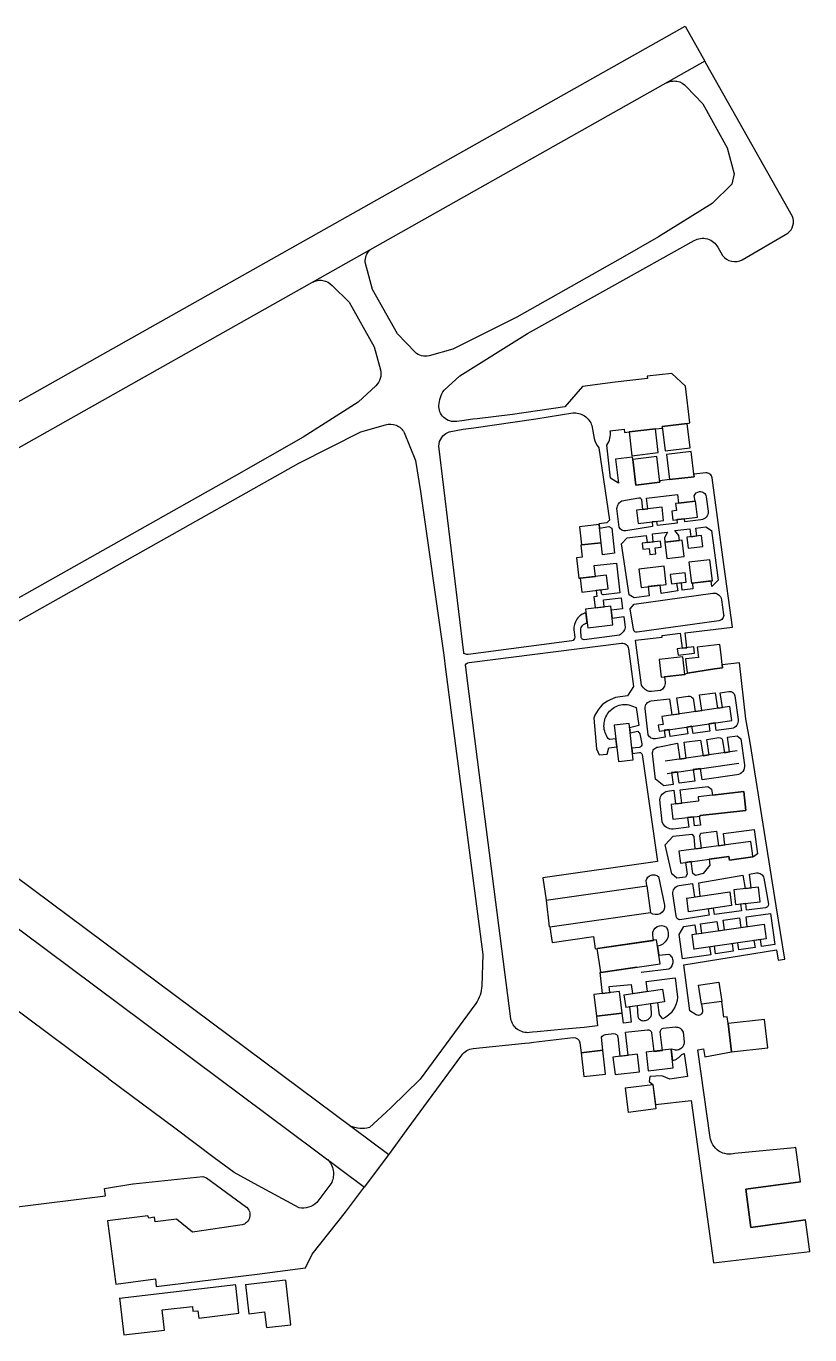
# Model space of a CAD drawing. Extents: x -84.4746 to -84.4499, y 46.7023 to 46.72.
# Drawn here: x -84.45957 to -84.44989, y 46.7038 to 46.71996 of the extents above; entities that cross this region are included whole.
import ezdxf

# ---------------------------------------------------------------- set-up
doc = ezdxf.new("R2010")
doc.units = 0
doc.header["$MEASUREMENT"] = 0
for name, color, linetype in [('runway', 90, 'Continuous'), ('taxiway', 130, 'Continuous'), ('term', 7, 'Continuous')]:
    doc.layers.add(name, color=color, linetype=linetype)

msp = doc.modelspace()

# ---------------------------------------------------------------- linework, layer by layer
at = {"layer": 'runway'}
for p, q in [((-84.474642, 46.706886), (-84.451435, 46.719956)), ((-84.451435, 46.719956), (-84.45119, 46.719522)), ((-84.45119, 46.719522), (-84.474398, 46.706452)), ((-84.455095, 46.706023), (-84.471061, 46.717917)), ((-84.471359, 46.717518), (-84.455392, 46.705624)), ((-84.455392, 46.705624), (-84.455095, 46.706023))]:
    msp.add_line(p, q, dxfattribs=at)
at = {"layer": 'taxiway'}
for p, q in [((-84.451166, 46.71948), (-84.45119, 46.719522)), ((-84.450109, 46.717607), (-84.451166, 46.71948)), ((-84.451421, 46.719209), (-84.451216, 46.718996)), ((-84.451216, 46.718996), (-84.450915, 46.718452)), ((-84.450915, 46.718452), (-84.45083, 46.718134)), ((-84.45083, 46.718134), (-84.450858, 46.718007)), ((-84.450858, 46.718007), (-84.4511, 46.717765)), ((-84.4511, 46.717765), (-84.451763, 46.717355)), ((-84.451763, 46.717355), (-84.452237, 46.717085)), ((-84.450728, 46.717072), (-84.450166, 46.7174)), ((-84.452341, 46.71674), (-84.451321, 46.71731)), ((-84.451031, 46.717229), (-84.450972, 46.717123)), ((-84.455296, 46.716703), (-84.455385, 46.717043)), ((-84.452237, 46.717085), (-84.453512, 46.716362)), ((-84.455795, 46.716755), (-84.455585, 46.716547)), ((-84.454986, 46.716159), (-84.455296, 46.716703)), ((-84.45338, 46.71616), (-84.452341, 46.71674)), ((-84.455585, 46.716547), (-84.455275, 46.715997)), ((-84.453512, 46.716362), (-84.454302, 46.715967)), ((-84.454767, 46.715932), (-84.454986, 46.716159)), ((-84.454216, 46.715637), (-84.45338, 46.71616)), ((-84.455275, 46.715997), (-84.455198, 46.715713)), ((-84.454302, 46.715967), (-84.454597, 46.715886)), ((-84.454411, 46.715461), (-84.454216, 46.715637)), ((-84.452297, 46.715559), (-84.452701, 46.715506)), ((-84.4519, 46.715605), (-84.452297, 46.715559)), ((-84.451597, 46.715669), (-84.451904, 46.715634)), ((-84.451904, 46.715634), (-84.4519, 46.715605)), ((-84.451429, 46.715513), (-84.451597, 46.715669)), ((-84.455255, 46.715515), (-84.45547, 46.715315)), ((-84.452701, 46.715506), (-84.452919, 46.715254)), ((-84.451378, 46.715059), (-84.451429, 46.715513)), ((-84.45547, 46.715315), (-84.45615, 46.714881)), ((-84.452919, 46.715254), (-84.453564, 46.71516)), ((-84.454254, 46.715077), (-84.454263, 46.715075)), ((-84.454192, 46.715085), (-84.454254, 46.715077)), ((-84.454055, 46.715103), (-84.454192, 46.715085)), ((-84.454002, 46.715109), (-84.454055, 46.715103)), ((-84.454044, 46.714998), (-84.453279, 46.715107)), ((-84.453564, 46.71516), (-84.454002, 46.715109)), ((-84.453279, 46.715107), (-84.45282, 46.71518)), ((-84.456206, 46.714561), (-84.455441, 46.714949)), ((-84.455441, 46.714949), (-84.455135, 46.715034)), ((-84.454905, 46.71494), (-84.454763, 46.714595)), ((-84.454428, 46.714896), (-84.454391, 46.714928)), ((-84.454391, 46.714928), (-84.454349, 46.714949)), ((-84.454349, 46.714949), (-84.454242, 46.71497)), ((-84.454242, 46.71497), (-84.454176, 46.71498)), ((-84.454176, 46.71498), (-84.454044, 46.714998)), ((-84.452587, 46.715024), (-84.452558, 46.714866)), ((-84.452358, 46.714961), (-84.452187, 46.714981)), ((-84.452187, 46.714981), (-84.452182, 46.71494)), ((-84.452182, 46.71494), (-84.452127, 46.714946)), ((-84.4518, 46.714984), (-84.451715, 46.714994)), ((-84.451407, 46.71505), (-84.451378, 46.715059)), ((-84.45615, 46.714881), (-84.457003, 46.714397)), ((-84.454476, 46.714772), (-84.454468, 46.714829)), ((-84.454167, 46.712217), (-84.454476, 46.714772)), ((-84.454468, 46.714829), (-84.454428, 46.714896)), ((-84.452499, 46.714751), (-84.452368, 46.713855)), ((-84.452356, 46.714374), (-84.452401, 46.714783)), ((-84.454763, 46.714595), (-84.454704, 46.714212)), ((-84.452083, 46.714635), (-84.452294, 46.71461)), ((-84.452294, 46.71461), (-84.452258, 46.714314)), ((-84.45208, 46.714607), (-84.452083, 46.714635)), ((-84.458193, 46.713443), (-84.456206, 46.714561)), ((-84.451178, 46.71444), (-84.451325, 46.714423)), ((-84.457003, 46.714397), (-84.458853, 46.713356)), ((-84.452258, 46.714314), (-84.452356, 46.714374)), ((-84.451628, 46.714358), (-84.451748, 46.714344)), ((-84.450968, 46.713401), (-84.451102, 46.71438)), ((-84.454704, 46.714212), (-84.454414, 46.712189)), ((-84.452214, 46.714097), (-84.452007, 46.714134)), ((-84.451974, 46.714108), (-84.45196, 46.713988)), ((-84.451911, 46.714128), (-84.451527, 46.714172)), ((-84.451894, 46.713996), (-84.451911, 46.714128)), ((-84.451527, 46.714172), (-84.451515, 46.714068)), ((-84.451312, 46.714092), (-84.451322, 46.714159)), ((-84.451174, 46.714146), (-84.451149, 46.713966)), ((-84.45225, 46.713769), (-84.452278, 46.714001)), ((-84.4524, 46.713823), (-84.452498, 46.713811)), ((-84.452492, 46.713759), (-84.452378, 46.713777)), ((-84.452368, 46.713855), (-84.4524, 46.713823)), ((-84.452378, 46.713777), (-84.452341, 46.713759)), ((-84.451838, 46.71378), (-84.452165, 46.713726)), ((-84.451841, 46.713835), (-84.451838, 46.71378)), ((-84.451776, 46.71379), (-84.451782, 46.713842)), ((-84.451534, 46.713818), (-84.451776, 46.71379)), ((-84.451537, 46.713863), (-84.451534, 46.713818)), ((-84.451439, 46.713837), (-84.451443, 46.713874)), ((-84.45124, 46.71386), (-84.451439, 46.713837)), ((-84.4513, 46.713759), (-84.451178, 46.713773)), ((-84.451178, 46.713773), (-84.45111, 46.713729)), ((-84.452341, 46.713759), (-84.452305, 46.713448)), ((-84.452221, 46.713564), (-84.452149, 46.713639)), ((-84.452149, 46.713639), (-84.451915, 46.713666)), ((-84.451915, 46.713666), (-84.451905, 46.71358)), ((-84.451839, 46.71369), (-84.45165, 46.71371)), ((-84.451829, 46.713589), (-84.451839, 46.71369)), ((-84.45165, 46.71371), (-84.451689, 46.713638)), ((-84.451689, 46.713638), (-84.451683, 46.713585)), ((-84.45156, 46.713729), (-84.451374, 46.71375)), ((-84.451513, 46.713669), (-84.45156, 46.713729)), ((-84.451505, 46.713606), (-84.451513, 46.713669)), ((-84.451374, 46.71375), (-84.451363, 46.713653)), ((-84.451288, 46.713662), (-84.4513, 46.713759)), ((-84.45111, 46.713729), (-84.451027, 46.713115)), ((-84.452722, 46.71355), (-84.452705, 46.7134)), ((-84.452454, 46.71343), (-84.452471, 46.713579)), ((-84.452305, 46.713448), (-84.452454, 46.71343)), ((-84.452125, 46.712933), (-84.452221, 46.713564)), ((-84.460828, 46.71196), (-84.458193, 46.713443)), ((-84.458853, 46.713356), (-84.460398, 46.712487)), ((-84.452705, 46.7134), (-84.452777, 46.713392)), ((-84.452777, 46.713392), (-84.452747, 46.713139)), ((-84.452558, 46.713296), (-84.452281, 46.713328)), ((-84.452542, 46.713163), (-84.452558, 46.713296)), ((-84.452281, 46.713328), (-84.452239, 46.71296)), ((-84.45085, 46.712536), (-84.450968, 46.713401)), ((-84.452747, 46.713139), (-84.45273, 46.713141)), ((-84.452534, 46.71299), (-84.452525, 46.712916)), ((-84.452466, 46.712953), (-84.452471, 46.712998)), ((-84.452239, 46.71296), (-84.452444, 46.712936)), ((-84.45189, 46.713037), (-84.451877, 46.712924)), ((-84.451731, 46.71295), (-84.451743, 46.713054)), ((-84.451526, 46.712983), (-84.451731, 46.71295)), ((-84.45154, 46.713076), (-84.451526, 46.712983)), ((-84.451471, 46.712993), (-84.451481, 46.713083)), ((-84.451337, 46.713009), (-84.451471, 46.712993)), ((-84.451345, 46.71308), (-84.451337, 46.713009)), ((-84.451106, 46.713039), (-84.451113, 46.713106)), ((-84.451027, 46.713115), (-84.451106, 46.713039)), ((-84.452525, 46.712916), (-84.452562, 46.712912)), ((-84.452562, 46.712912), (-84.452546, 46.712773)), ((-84.452444, 46.712875), (-84.452225, 46.7129)), ((-84.452433, 46.712786), (-84.452444, 46.712875)), ((-84.452225, 46.7129), (-84.452209, 46.712762)), ((-84.452063, 46.7129), (-84.452125, 46.712933)), ((-84.452111, 46.712761), (-84.452064, 46.712821)), ((-84.452064, 46.712821), (-84.451091, 46.712956)), ((-84.451877, 46.712924), (-84.452063, 46.7129)), ((-84.450984, 46.712874), (-84.450959, 46.712693)), ((-84.452209, 46.712762), (-84.452347, 46.712746)), ((-84.452335, 46.712647), (-84.452193, 46.712667)), ((-84.452193, 46.712667), (-84.452174, 46.71253)), ((-84.452072, 46.71251), (-84.452111, 46.712761)), ((-84.45281, 46.712503), (-84.452798, 46.712414)), ((-84.452717, 46.712412), (-84.452723, 46.7125)), ((-84.452025, 46.712475), (-84.452042, 46.712475)), ((-84.451018, 46.712614), (-84.452025, 46.712475)), ((-84.451433, 46.712466), (-84.45085, 46.712536)), ((-84.452834, 46.712366), (-84.454115, 46.712198)), ((-84.454103, 46.712098), (-84.452219, 46.712337)), ((-84.452245, 46.712439), (-84.452682, 46.712381)), ((-84.452048, 46.712376), (-84.451717, 46.712414)), ((-84.451971, 46.711818), (-84.452048, 46.712376)), ((-84.451719, 46.712435), (-84.451494, 46.712461)), ((-84.451717, 46.712414), (-84.451719, 46.712435)), ((-84.451494, 46.712461), (-84.451472, 46.712276)), ((-84.451414, 46.712282), (-84.451433, 46.712466)), ((-84.454414, 46.712189), (-84.454392, 46.712018)), ((-84.454166, 46.712211), (-84.454167, 46.712217)), ((-84.454115, 46.712198), (-84.454115, 46.712198)), ((-84.452133, 46.71227), (-84.452071, 46.711805)), ((-84.454392, 46.712018), (-84.454314, 46.711418)), ((-84.454143, 46.712047), (-84.454146, 46.712057)), ((-84.454134, 46.711972), (-84.454143, 46.712047)), ((-84.454116, 46.712096), (-84.454103, 46.712098)), ((-84.450763, 46.712096), (-84.450977, 46.712071)), ((-84.450683, 46.711406), (-84.450763, 46.712096)), ((-84.453998, 46.710903), (-84.454134, 46.711972)), ((-84.451689, 46.711922), (-84.451681, 46.711853)), ((-84.451404, 46.711969), (-84.451439, 46.711951)), ((-84.452292, 46.711669), (-84.452359, 46.71164)), ((-84.452145, 46.71169), (-84.452292, 46.711669)), ((-84.452071, 46.711805), (-84.452145, 46.71169)), ((-84.45195, 46.711788), (-84.451971, 46.711818)), ((-84.451738, 46.711752), (-84.451848, 46.711741)), ((-84.451538, 46.711662), (-84.451398, 46.711683)), ((-84.451255, 46.711699), (-84.451063, 46.711727)), ((-84.451227, 46.711507), (-84.451255, 46.711699)), ((-84.451063, 46.711727), (-84.451035, 46.711535)), ((-84.451003, 46.711726), (-84.450893, 46.711742)), ((-84.450973, 46.711544), (-84.451003, 46.711726)), ((-84.450822, 46.71169), (-84.450779, 46.711396)), ((-84.452129, 46.711579), (-84.45204, 46.711543)), ((-84.45204, 46.711543), (-84.452005, 46.711321)), ((-84.451889, 46.711205), (-84.451927, 46.711532)), ((-84.451852, 46.711626), (-84.451626, 46.711652)), ((-84.451626, 46.711652), (-84.451597, 46.711453)), ((-84.451509, 46.711466), (-84.451538, 46.711662)), ((-84.451329, 46.711632), (-84.451309, 46.711495)), ((-84.454314, 46.711418), (-84.453931, 46.708496)), ((-84.452562, 46.711411), (-84.45253, 46.711032)), ((-84.451049, 46.711259), (-84.451063, 46.711355)), ((-84.450632, 46.71111), (-84.450683, 46.711406)), ((-84.452005, 46.711321), (-84.452121, 46.711293)), ((-84.452114, 46.711231), (-84.45202, 46.711252)), ((-84.45202, 46.711252), (-84.451994, 46.711221)), ((-84.451994, 46.711221), (-84.451967, 46.711095)), ((-84.451693, 46.711263), (-84.451679, 46.711179)), ((-84.451617, 46.711186), (-84.45163, 46.711272)), ((-84.451401, 46.711217), (-84.451617, 46.711186)), ((-84.451414, 46.711303), (-84.451401, 46.711217)), ((-84.451336, 46.711222), (-84.45135, 46.711313)), ((-84.451127, 46.711252), (-84.451336, 46.711222)), ((-84.451143, 46.711343), (-84.451127, 46.711252)), ((-84.45086, 46.711286), (-84.451049, 46.711259)), ((-84.450909, 46.711179), (-84.45079, 46.711193)), ((-84.45079, 46.711193), (-84.450747, 46.711159)), ((-84.45253, 46.711032), (-84.452496, 46.710959)), ((-84.452396, 46.710969), (-84.452377, 46.711047)), ((-84.452377, 46.711047), (-84.452279, 46.711058)), ((-84.45229, 46.711157), (-84.45237, 46.711147)), ((-84.452002, 46.711051), (-84.452092, 46.71104)), ((-84.451679, 46.711179), (-84.4518, 46.711159)), ((-84.451771, 46.711056), (-84.451527, 46.711102)), ((-84.451527, 46.711102), (-84.4515, 46.710908)), ((-84.451446, 46.711117), (-84.451246, 46.71114)), ((-84.451423, 46.710919), (-84.451446, 46.711117)), ((-84.451246, 46.71114), (-84.451213, 46.710948)), ((-84.451165, 46.71115), (-84.451019, 46.711172)), ((-84.451136, 46.71096), (-84.451165, 46.71115)), ((-84.450971, 46.711137), (-84.450948, 46.710986)), ((-84.450888, 46.710995), (-84.450909, 46.711179)), ((-84.450747, 46.711159), (-84.450701, 46.710838)), ((-84.450308, 46.709097), (-84.450632, 46.71111)), ((-84.453588, 46.7077), (-84.453998, 46.710903)), ((-84.452496, 46.710959), (-84.452396, 46.710969)), ((-84.452085, 46.710975), (-84.451998, 46.710987)), ((-84.451965, 46.710962), (-84.451776, 46.709641)), ((-84.451799, 46.710659), (-84.451836, 46.710975)), ((-84.451601, 46.71074), (-84.451581, 46.710592)), ((-84.451509, 46.710609), (-84.45153, 46.71075)), ((-84.451333, 46.710778), (-84.451313, 46.710636)), ((-84.451225, 46.710651), (-84.451245, 46.71079)), ((-84.450796, 46.710712), (-84.451225, 46.710651)), ((-84.451699, 46.710576), (-84.451799, 46.710659)), ((-84.451581, 46.710592), (-84.451699, 46.710576)), ((-84.451313, 46.710636), (-84.451509, 46.710609)), ((-84.451495, 46.710528), (-84.451153, 46.710567)), ((-84.451153, 46.710567), (-84.45111, 46.710537)), ((-84.45111, 46.710537), (-84.451098, 46.710461)), ((-84.451716, 46.710132), (-84.451748, 46.710405)), ((-84.451651, 46.710513), (-84.451572, 46.710523)), ((-84.451572, 46.710523), (-84.451551, 46.710354)), ((-84.451476, 46.710363), (-84.451495, 46.710528)), ((-84.451389, 46.710067), (-84.451582, 46.710044)), ((-84.451403, 46.710186), (-84.451389, 46.710067)), ((-84.451319, 46.710083), (-84.451331, 46.710194)), ((-84.451246, 46.710092), (-84.451319, 46.710083)), ((-84.451259, 46.710203), (-84.451246, 46.710092)), ((-84.45168, 46.709848), (-84.451582, 46.709954)), ((-84.451582, 46.709954), (-84.451352, 46.70998)), ((-84.451352, 46.70998), (-84.451326, 46.709951)), ((-84.451326, 46.709951), (-84.451314, 46.709798)), ((-84.451254, 46.709959), (-84.45124, 46.709992)), ((-84.451234, 46.709809), (-84.451254, 46.709959)), ((-84.45124, 46.709992), (-84.451048, 46.710017)), ((-84.451048, 46.710017), (-84.451023, 46.709837)), ((-84.450961, 46.709987), (-84.450581, 46.710038)), ((-84.450943, 46.709849), (-84.450961, 46.709987)), ((-84.450581, 46.710038), (-84.450541, 46.709739)), ((-84.451599, 46.709491), (-84.45168, 46.709848)), ((-84.450541, 46.709739), (-84.450591, 46.709699)), ((-84.451776, 46.709641), (-84.453191, 46.70944)), ((-84.451428, 46.709631), (-84.451408, 46.709486)), ((-84.451341, 46.709496), (-84.451358, 46.709641)), ((-84.451127, 46.709598), (-84.451211, 46.709495)), ((-84.451137, 46.709671), (-84.451127, 46.709598)), ((-84.453191, 46.70944), (-84.453152, 46.709165)), ((-84.451908, 46.709343), (-84.451915, 46.709408)), ((-84.451765, 46.709456), (-84.451687, 46.709104)), ((-84.451538, 46.709439), (-84.451599, 46.709491)), ((-84.45143, 46.709448), (-84.451538, 46.709439)), ((-84.451408, 46.709486), (-84.45143, 46.709448)), ((-84.451306, 46.70947), (-84.451341, 46.709496)), ((-84.451211, 46.709495), (-84.451306, 46.70947)), ((-84.451264, 46.70938), (-84.450723, 46.709473)), ((-84.450723, 46.709473), (-84.450694, 46.709309)), ((-84.450638, 46.709486), (-84.450552, 46.709501)), ((-84.450619, 46.709318), (-84.450638, 46.709486)), ((-84.450463, 46.709439), (-84.450406, 46.709115)), ((-84.451546, 46.708971), (-84.451584, 46.709243)), ((-84.451507, 46.709347), (-84.451342, 46.709371)), ((-84.451342, 46.709371), (-84.451319, 46.709206)), ((-84.451248, 46.709216), (-84.451264, 46.70938)), ((-84.450752, 46.709118), (-84.45074, 46.709034)), ((-84.450675, 46.709043), (-84.450685, 46.709126)), ((-84.450203, 46.708439), (-84.450308, 46.709097)), ((-84.451137, 46.70898), (-84.451501, 46.708922)), ((-84.451148, 46.709056), (-84.451137, 46.70898)), ((-84.451072, 46.708987), (-84.451085, 46.709065)), ((-84.45074, 46.709034), (-84.451072, 46.708987)), ((-84.450966, 46.708917), (-84.450763, 46.708947)), ((-84.450763, 46.708947), (-84.450745, 46.708829)), ((-84.450679, 46.708959), (-84.450381, 46.709002)), ((-84.450666, 46.70884), (-84.450679, 46.708959)), ((-84.450443, 46.70907), (-84.450675, 46.709043)), ((-84.450381, 46.709002), (-84.450325, 46.708618)), ((-84.453105, 46.708833), (-84.453077, 46.708642)), ((-84.451509, 46.708743), (-84.451451, 46.708842)), ((-84.451451, 46.708842), (-84.451313, 46.708862)), ((-84.451313, 46.708862), (-84.451296, 46.708749)), ((-84.451244, 46.708875), (-84.451041, 46.708904)), ((-84.451226, 46.708759), (-84.451244, 46.708875)), ((-84.451041, 46.708904), (-84.451023, 46.708788)), ((-84.450948, 46.7088), (-84.450966, 46.708917)), ((-84.453077, 46.708642), (-84.452567, 46.708715)), ((-84.452567, 46.708715), (-84.452546, 46.708565)), ((-84.451823, 46.708669), (-84.451835, 46.708739)), ((-84.451465, 46.70844), (-84.451509, 46.708743)), ((-84.450854, 46.708628), (-84.45084, 46.708535)), ((-84.450772, 46.708551), (-84.450784, 46.708639)), ((-84.450586, 46.708666), (-84.450568, 46.708581)), ((-84.450489, 46.708594), (-84.450502, 46.708679)), ((-84.450325, 46.708618), (-84.450489, 46.708594)), ((-84.453931, 46.708496), (-84.453945, 46.708109)), ((-84.452546, 46.708565), (-84.452517, 46.708569)), ((-84.451758, 46.708485), (-84.451637, 46.7085)), ((-84.451118, 46.708491), (-84.451465, 46.70844)), ((-84.451449, 46.708367), (-84.450305, 46.708551)), ((-84.451133, 46.708587), (-84.451118, 46.708491)), ((-84.451058, 46.708504), (-84.451072, 46.708596)), ((-84.45084, 46.708535), (-84.451058, 46.708504)), ((-84.450568, 46.708581), (-84.450772, 46.708551)), ((-84.450305, 46.708551), (-84.450285, 46.708426)), ((-84.450285, 46.708426), (-84.450203, 46.708439)), ((-84.459557, 46.707709), (-84.460448, 46.708374)), ((-84.451634, 46.708315), (-84.451977, 46.708272)), ((-84.451377, 46.707801), (-84.451449, 46.708367)), ((-84.452475, 46.708274), (-84.452488, 46.708272)), ((-84.452488, 46.708272), (-84.452458, 46.708014)), ((-84.452371, 46.708098), (-84.452099, 46.708123)), ((-84.452099, 46.708123), (-84.452083, 46.708014)), ((-84.451914, 46.708162), (-84.451556, 46.708206)), ((-84.4519, 46.708041), (-84.451914, 46.708162)), ((-84.451556, 46.708206), (-84.451527, 46.707967)), ((-84.452364, 46.708025), (-84.452371, 46.708098)), ((-84.45402, 46.707891), (-84.454706, 46.706955)), ((-84.452121, 46.707847), (-84.452099, 46.707658)), ((-84.452014, 46.707733), (-84.452021, 46.707862)), ((-84.451861, 46.707885), (-84.451852, 46.707773)), ((-84.45175, 46.707748), (-84.451773, 46.707898)), ((-84.451299, 46.70775), (-84.451377, 46.707801)), ((-84.451233, 46.70788), (-84.451221, 46.707802)), ((-84.450955, 46.707721), (-84.450982, 46.707916)), ((-84.458551, 46.706958), (-84.459557, 46.707709)), ((-84.45253, 46.707734), (-84.452516, 46.707613)), ((-84.452197, 46.707647), (-84.452212, 46.707771)), ((-84.452099, 46.707658), (-84.452197, 46.707647)), ((-84.451708, 46.707699), (-84.45175, 46.707748)), ((-84.450914, 46.707726), (-84.450955, 46.707721)), ((-84.450901, 46.707642), (-84.450914, 46.707726)), ((-84.45332, 46.707534), (-84.453355, 46.70753)), ((-84.453261, 46.707541), (-84.45332, 46.707534)), ((-84.453305, 46.707411), (-84.452815, 46.707469)), ((-84.452925, 46.707572), (-84.453261, 46.707541)), ((-84.452681, 46.707593), (-84.452925, 46.707572)), ((-84.452516, 46.707613), (-84.452681, 46.707593)), ((-84.452451, 46.707313), (-84.452465, 46.707475)), ((-84.452419, 46.707506), (-84.452316, 46.707518)), ((-84.452266, 46.707478), (-84.452239, 46.707238)), ((-84.45217, 46.707535), (-84.451897, 46.707566)), ((-84.452137, 46.70725), (-84.45217, 46.707535)), ((-84.451848, 46.707527), (-84.451821, 46.707299)), ((-84.451714, 46.707311), (-84.451741, 46.707539)), ((-84.451704, 46.707584), (-84.451555, 46.7076)), ((-84.451459, 46.707535), (-84.451444, 46.707418)), ((-84.454051, 46.707333), (-84.453413, 46.707399)), ((-84.453413, 46.707399), (-84.453358, 46.707405)), ((-84.453413, 46.707399), (-84.453413, 46.707399)), ((-84.453358, 46.707405), (-84.453305, 46.707411)), ((-84.452735, 46.707406), (-84.45272, 46.707282)), ((-84.451564, 46.707316), (-84.451607, 46.707324)), ((-84.451277, 46.707318), (-84.451207, 46.70733)), ((-84.451125, 46.706236), (-84.451277, 46.707318)), ((-84.451207, 46.70733), (-84.451189, 46.707232)), ((-84.454865, 46.706336), (-84.454193, 46.707252)), ((-84.451476, 46.707261), (-84.451448, 46.707271)), ((-84.451448, 46.707271), (-84.451406, 46.706987)), ((-84.451189, 46.707232), (-84.450861, 46.707292)), ((-84.451868, 46.706988), (-84.45188, 46.706927)), ((-84.45172, 46.706998), (-84.451868, 46.706988)), ((-84.451624, 46.706955), (-84.45172, 46.706998)), ((-84.451406, 46.706987), (-84.451624, 46.706955)), ((-84.457738, 46.70635), (-84.45855, 46.706956)), ((-84.454706, 46.706955), (-84.455063, 46.706605)), ((-84.45188, 46.706927), (-84.451831, 46.70689)), ((-84.451801, 46.706641), (-84.451361, 46.706693)), ((-84.451361, 46.706693), (-84.451084, 46.704688)), ((-84.455126, 46.706547), (-84.455334, 46.706359)), ((-84.455063, 46.706605), (-84.455126, 46.706547)), ((-84.457249, 46.705986), (-84.457738, 46.70635)), ((-84.455095, 46.706023), (-84.454865, 46.706336)), ((-84.450088, 46.706108), (-84.45082, 46.706038)), ((-84.450068, 46.70611), (-84.450088, 46.706108)), ((-84.45001, 46.70569), (-84.450068, 46.70611)), ((-84.457005, 46.705803), (-84.457249, 46.705986)), ((-84.458252, 46.705664), (-84.457391, 46.705752)), ((-84.457391, 46.705752), (-84.457343, 46.705738)), ((-84.457343, 46.705738), (-84.456852, 46.705377)), ((-84.456711, 46.705643), (-84.457005, 46.705803)), ((-84.458604, 46.705606), (-84.458254, 46.705664)), ((-84.458593, 46.705515), (-84.458604, 46.705606)), ((-84.458254, 46.705664), (-84.458252, 46.705664)), ((-84.456202, 46.705366), (-84.456711, 46.705643)), ((-84.455908, 46.705533), (-84.455984, 46.705432)), ((-84.455799, 46.705681), (-84.455908, 46.705533)), ((-84.455628, 46.705314), (-84.455395, 46.705626)), ((-84.459716, 46.705376), (-84.458593, 46.705515)), ((-84.456852, 46.705377), (-84.456847, 46.705374)), ((-84.458068, 46.705268), (-84.458566, 46.705208)), ((-84.458566, 46.705208), (-84.458465, 46.704425)), ((-84.458059, 46.705241), (-84.458068, 46.705268)), ((-84.457987, 46.705251), (-84.458059, 46.705241)), ((-84.457979, 46.705194), (-84.457987, 46.705251)), ((-84.457716, 46.705228), (-84.457979, 46.705194)), ((-84.457518, 46.705066), (-84.457716, 46.705228)), ((-84.45604, 46.704794), (-84.455628, 46.705314)), ((-84.449894, 46.704829), (-84.449948, 46.705219)), ((-84.456904, 46.705156), (-84.457518, 46.705066)), ((-84.456122, 46.704628), (-84.45604, 46.704794)), ((-84.451084, 46.704688), (-84.449894, 46.704829)), ((-84.456718, 46.704548), (-84.456122, 46.704628)), ((-84.458465, 46.704425), (-84.457975, 46.704489)), ((-84.457975, 46.704489), (-84.457966, 46.704396)), ((-84.457966, 46.704396), (-84.456718, 46.704548))]:
    msp.add_line(p, q, dxfattribs=at)
for points in [[(-84.451666, 46.719254), (-84.451648, 46.719264), (-84.451627, 46.719272), (-84.451605, 46.719276)], [(-84.451605, 46.719276), (-84.451582, 46.71928), (-84.451558, 46.71928), (-84.451535, 46.719276)], [(-84.451535, 46.719276), (-84.451488, 46.719267), (-84.451448, 46.719242), (-84.451421, 46.719209)], [(-84.450166, 46.7174), (-84.450134, 46.717423), (-84.450111, 46.717456), (-84.450102, 46.717494)], [(-84.450102, 46.717494), (-84.450091, 46.717532), (-84.450094, 46.717571), (-84.450109, 46.717607)], [(-84.451321, 46.71731), (-84.451299, 46.717323), (-84.451273, 46.717332), (-84.451245, 46.717336)], [(-84.451245, 46.717336), (-84.451217, 46.717339), (-84.451188, 46.717338), (-84.451159, 46.71733)], [(-84.451159, 46.71733), (-84.45113, 46.717321), (-84.451104, 46.717307), (-84.451082, 46.71729)], [(-84.455372, 46.717123), (-84.455362, 46.71715), (-84.455347, 46.717173), (-84.455328, 46.717192)], [(-84.451082, 46.71729), (-84.451061, 46.717272), (-84.451044, 46.717251), (-84.451031, 46.717229)], [(-84.455385, 46.717043), (-84.455386, 46.717069), (-84.455382, 46.717097), (-84.455372, 46.717123)], [(-84.450972, 46.717123), (-84.450946, 46.71709), (-84.450906, 46.717063), (-84.450859, 46.717054)], [(-84.450859, 46.717054), (-84.450812, 46.717044), (-84.450766, 46.717052), (-84.450728, 46.717072)], [(-84.456033, 46.716795), (-84.456015, 46.716805), (-84.455995, 46.716813), (-84.455974, 46.716816)], [(-84.455974, 46.716816), (-84.455952, 46.71682), (-84.45593, 46.71682), (-84.455907, 46.716817)], [(-84.455907, 46.716817), (-84.455861, 46.716809), (-84.455823, 46.716785), (-84.455795, 46.716755)], [(-84.454597, 46.715886), (-84.454658, 46.715869), (-84.454723, 46.715886), (-84.454767, 46.715932)], [(-84.455198, 46.715713), (-84.45518, 46.715641), (-84.455201, 46.715566), (-84.455255, 46.715515)], [(-84.454474, 46.715274), (-84.454472, 46.715341), (-84.45445, 46.715406), (-84.454411, 46.715461)], [(-84.454463, 46.715196), (-84.454472, 46.715223), (-84.454476, 46.715249), (-84.454474, 46.715274)], [(-84.454416, 46.715124), (-84.454437, 46.715145), (-84.454453, 46.71517), (-84.454463, 46.715196)], [(-84.454341, 46.715082), (-84.454368, 46.71509), (-84.454393, 46.715104), (-84.454416, 46.715124)], [(-84.454263, 46.715075), (-84.454287, 46.715072), (-84.454314, 46.715073), (-84.454341, 46.715082)], [(-84.45282, 46.71518), (-84.452797, 46.715182), (-84.452772, 46.715181), (-84.452748, 46.715175)], [(-84.452748, 46.715175), (-84.452723, 46.715168), (-84.452698, 46.715158), (-84.452676, 46.715143)], [(-84.452676, 46.715143), (-84.452654, 46.715128), (-84.452636, 46.715109), (-84.45262, 46.715089)], [(-84.45262, 46.715089), (-84.452605, 46.715068), (-84.452594, 46.715046), (-84.452587, 46.715024)], [(-84.455135, 46.715034), (-84.455092, 46.715047), (-84.455045, 46.715045), (-84.455003, 46.715028)], [(-84.455003, 46.715028), (-84.454961, 46.715011), (-84.454927, 46.714981), (-84.454905, 46.71494)], [(-84.452401, 46.714783), (-84.452366, 46.714834), (-84.45235, 46.714898), (-84.452358, 46.714961)], [(-84.452558, 46.714866), (-84.452547, 46.714824), (-84.452527, 46.714785), (-84.452499, 46.714751)], [(-84.451128, 46.714425), (-84.451143, 46.714438), (-84.451162, 46.714441), (-84.451178, 46.71444)], [(-84.451102, 46.71438), (-84.451104, 46.714396), (-84.451112, 46.714413), (-84.451128, 46.714425)], [(-84.452257, 46.714057), (-84.452246, 46.714074), (-84.452231, 46.714088), (-84.452214, 46.714097)], [(-84.452007, 46.714134), (-84.452003, 46.714134), (-84.452, 46.714134), (-84.451995, 46.714134)], [(-84.451995, 46.714134), (-84.451992, 46.714132), (-84.451988, 46.71413), (-84.451985, 46.714128)], [(-84.451985, 46.714128), (-84.451978, 46.714123), (-84.451975, 46.714115), (-84.451974, 46.714108)], [(-84.451322, 46.714159), (-84.451311, 46.714186), (-84.451286, 46.714205), (-84.451257, 46.714209)], [(-84.451257, 46.714209), (-84.451239, 46.714212), (-84.451219, 46.714208), (-84.451202, 46.714195)], [(-84.451202, 46.714195), (-84.451185, 46.714182), (-84.451176, 46.714164), (-84.451174, 46.714146)], [(-84.452278, 46.714001), (-84.452275, 46.71402), (-84.452269, 46.714039), (-84.452257, 46.714057)], [(-84.451149, 46.713966), (-84.451148, 46.713939), (-84.451157, 46.713915), (-84.451174, 46.713895)], [(-84.452165, 46.713726), (-84.4522, 46.71372), (-84.452234, 46.713738), (-84.45225, 46.713769)], [(-84.451174, 46.713895), (-84.451191, 46.713876), (-84.451214, 46.713863), (-84.45124, 46.71386)], [(-84.452458, 46.71294), (-84.452463, 46.712944), (-84.452465, 46.712948), (-84.452466, 46.712953)], [(-84.452444, 46.712936), (-84.452449, 46.712936), (-84.452454, 46.712937), (-84.452458, 46.71294)], [(-84.451091, 46.712956), (-84.451069, 46.712959), (-84.451043, 46.712953), (-84.451022, 46.712937)], [(-84.451022, 46.712937), (-84.45101, 46.71293), (-84.451002, 46.712919), (-84.450995, 46.712907)], [(-84.450995, 46.712907), (-84.450989, 46.712897), (-84.450986, 46.712885), (-84.450984, 46.712874)], [(-84.452659, 46.712714), (-84.452702, 46.712702), (-84.452743, 46.712676), (-84.452772, 46.712635)], [(-84.450972, 46.712641), (-84.450984, 46.712625), (-84.451002, 46.712616), (-84.451018, 46.712614)], [(-84.450959, 46.712693), (-84.450956, 46.712675), (-84.45096, 46.712657), (-84.450972, 46.712641)], [(-84.452772, 46.712635), (-84.4528, 46.712594), (-84.452812, 46.712547), (-84.45281, 46.712503)], [(-84.452723, 46.7125), (-84.452723, 46.71252), (-84.452715, 46.712541), (-84.4527, 46.712558)], [(-84.4527, 46.712558), (-84.452685, 46.712575), (-84.452664, 46.712585), (-84.452644, 46.712587)], [(-84.4522, 46.712478), (-84.452213, 46.712462), (-84.452227, 46.712449), (-84.452245, 46.712439)], [(-84.452174, 46.71253), (-84.45218, 46.712511), (-84.452188, 46.712494), (-84.4522, 46.712478)], [(-84.452042, 46.712475), (-84.452058, 46.712479), (-84.452071, 46.712493), (-84.452072, 46.71251)], [(-84.452798, 46.712414), (-84.452795, 46.71239), (-84.452812, 46.712369), (-84.452834, 46.712366)], [(-84.452714, 46.7124), (-84.452716, 46.712405), (-84.452717, 46.712409), (-84.452717, 46.712412)], [(-84.452706, 46.712389), (-84.45271, 46.712392), (-84.452713, 46.712396), (-84.452714, 46.7124)], [(-84.452682, 46.712381), (-84.45269, 46.712381), (-84.452699, 46.712383), (-84.452706, 46.712389)], [(-84.452219, 46.712337), (-84.452199, 46.712339), (-84.452178, 46.712334), (-84.452162, 46.712322)], [(-84.452162, 46.712322), (-84.452146, 46.712309), (-84.452136, 46.712291), (-84.452133, 46.71227)], [(-84.454115, 46.712198), (-84.454133, 46.712201), (-84.45415, 46.712205), (-84.454166, 46.712211)], [(-84.454146, 46.712057), (-84.454147, 46.712066), (-84.454144, 46.712075), (-84.454138, 46.712083)], [(-84.454138, 46.712083), (-84.454132, 46.712091), (-84.454123, 46.712095), (-84.454116, 46.712096)], [(-84.451681, 46.711853), (-84.451681, 46.711834), (-84.451686, 46.711813), (-84.451696, 46.711795)], [(-84.451848, 46.711741), (-84.451887, 46.711738), (-84.451926, 46.711755), (-84.45195, 46.711788)], [(-84.451696, 46.711795), (-84.451706, 46.711777), (-84.45172, 46.711762), (-84.451738, 46.711752)], [(-84.451398, 46.711683), (-84.451384, 46.711686), (-84.451367, 46.711682), (-84.451354, 46.711672)], [(-84.451354, 46.711672), (-84.451339, 46.711661), (-84.451331, 46.711646), (-84.451329, 46.711632)], [(-84.450893, 46.711742), (-84.450879, 46.711745), (-84.450861, 46.711742), (-84.450847, 46.711731)], [(-84.450847, 46.711731), (-84.45084, 46.711726), (-84.450834, 46.711719), (-84.45083, 46.711711)], [(-84.45083, 46.711711), (-84.450825, 46.711704), (-84.450824, 46.711696), (-84.450822, 46.71169)], [(-84.452359, 46.71164), (-84.452456, 46.711596), (-84.45253, 46.711514), (-84.452562, 46.711411)], [(-84.452403, 46.711448), (-84.452376, 46.711496), (-84.452335, 46.711534), (-84.452287, 46.711557)], [(-84.452287, 46.711557), (-84.452238, 46.71158), (-84.452182, 46.711589), (-84.452129, 46.711579)], [(-84.451927, 46.711532), (-84.45193, 46.711554), (-84.451924, 46.711577), (-84.451909, 46.711594)], [(-84.451909, 46.711594), (-84.451894, 46.711613), (-84.451874, 46.711623), (-84.451852, 46.711626)], [(-84.452435, 46.711293), (-84.45244, 46.711346), (-84.452429, 46.711401), (-84.452403, 46.711448)], [(-84.450779, 46.711396), (-84.450776, 46.711371), (-84.450782, 46.711344), (-84.450797, 46.711325)], [(-84.45237, 46.711147), (-84.452407, 46.711188), (-84.452429, 46.711239), (-84.452435, 46.711293)], [(-84.451852, 46.711167), (-84.451868, 46.711176), (-84.451881, 46.711189), (-84.451889, 46.711205)], [(-84.450797, 46.711325), (-84.450812, 46.711304), (-84.450835, 46.71129), (-84.45086, 46.711286)], [(-84.451976, 46.711065), (-84.451982, 46.711057), (-84.451992, 46.711052), (-84.452002, 46.711051)], [(-84.451967, 46.711095), (-84.451965, 46.711085), (-84.451968, 46.711074), (-84.451976, 46.711065)], [(-84.4518, 46.711159), (-84.451817, 46.711157), (-84.451835, 46.711159), (-84.451852, 46.711167)], [(-84.451836, 46.710975), (-84.451838, 46.710992), (-84.451834, 46.711012), (-84.451821, 46.711028)], [(-84.451821, 46.711028), (-84.451807, 46.711045), (-84.451789, 46.711054), (-84.451771, 46.711056)], [(-84.451019, 46.711172), (-84.450996, 46.711175), (-84.450975, 46.71116), (-84.450971, 46.711137)], [(-84.451998, 46.710987), (-84.451982, 46.71099), (-84.451966, 46.710978), (-84.451965, 46.710962)], [(-84.450723, 46.710756), (-84.45074, 46.710732), (-84.450767, 46.710716), (-84.450796, 46.710712)], [(-84.450701, 46.710838), (-84.450697, 46.710809), (-84.450704, 46.710779), (-84.450723, 46.710756)], [(-84.451748, 46.710405), (-84.451742, 46.710457), (-84.451702, 46.710501), (-84.451651, 46.710513)], [(-84.451665, 46.710064), (-84.451691, 46.710081), (-84.451708, 46.710106), (-84.451716, 46.710132)], [(-84.451582, 46.710044), (-84.451609, 46.710041), (-84.451639, 46.710047), (-84.451665, 46.710064)], [(-84.451915, 46.709408), (-84.451908, 46.70944), (-84.451885, 46.709465), (-84.451854, 46.709475)], [(-84.451854, 46.709475), (-84.451839, 46.70948), (-84.451823, 46.709481), (-84.451807, 46.709478)], [(-84.451807, 46.709478), (-84.45179, 46.709473), (-84.451776, 46.709466), (-84.451765, 46.709456)], [(-84.450552, 46.709501), (-84.450534, 46.709505), (-84.450513, 46.709501), (-84.450495, 46.709488)], [(-84.450495, 46.709488), (-84.450476, 46.709476), (-84.450466, 46.709457), (-84.450463, 46.709439)], [(-84.451584, 46.709243), (-84.451588, 46.709265), (-84.451583, 46.70929), (-84.451567, 46.709311)], [(-84.451567, 46.709311), (-84.451551, 46.709333), (-84.451529, 46.709344), (-84.451507, 46.709347)], [(-84.451687, 46.709104), (-84.451682, 46.709061), (-84.451704, 46.709018), (-84.451742, 46.708998)], [(-84.450406, 46.709115), (-84.450404, 46.709093), (-84.45042, 46.709072), (-84.450443, 46.70907)], [(-84.451742, 46.708998), (-84.451781, 46.708978), (-84.451827, 46.708983), (-84.45186, 46.709011)], [(-84.451531, 46.70894), (-84.451539, 46.708949), (-84.451544, 46.70896), (-84.451546, 46.708971)], [(-84.451501, 46.708922), (-84.451512, 46.708925), (-84.451522, 46.708931), (-84.451531, 46.70894)], [(-84.451835, 46.708739), (-84.451837, 46.708781), (-84.451816, 46.70882), (-84.45178, 46.708839)], [(-84.45178, 46.708839), (-84.451744, 46.708858), (-84.451699, 46.708856), (-84.451666, 46.708832)], [(-84.451666, 46.708832), (-84.451655, 46.708814), (-84.451646, 46.708791), (-84.451644, 46.708765)], [(-84.451644, 46.708765), (-84.451642, 46.708739), (-84.451645, 46.708712), (-84.451657, 46.708686)], [(-84.451709, 46.708624), (-84.45173, 46.70861), (-84.451753, 46.708602), (-84.451775, 46.708598)], [(-84.451657, 46.708686), (-84.451669, 46.70866), (-84.451688, 46.70864), (-84.451709, 46.708624)], [(-84.451637, 46.7085), (-84.451624, 46.708492), (-84.451611, 46.708481), (-84.451601, 46.708465)], [(-84.451601, 46.708465), (-84.451591, 46.708448), (-84.451585, 46.708429), (-84.451584, 46.708409)], [(-84.4516, 46.708353), (-84.451609, 46.708336), (-84.451621, 46.708324), (-84.451634, 46.708315)], [(-84.451584, 46.708409), (-84.451584, 46.708388), (-84.45159, 46.708368), (-84.4516, 46.708353)], [(-84.453945, 46.708109), (-84.453947, 46.70803), (-84.453973, 46.707955), (-84.45402, 46.707891)], [(-84.451527, 46.707967), (-84.451537, 46.707853), (-84.451605, 46.707751), (-84.451708, 46.707699)], [(-84.451221, 46.707802), (-84.451218, 46.707782), (-84.451227, 46.707762), (-84.451243, 46.707751)], [(-84.453504, 46.70757), (-84.453547, 46.707602), (-84.453577, 46.707647), (-84.453588, 46.7077)], [(-84.451968, 46.707676), (-84.451993, 46.707683), (-84.452013, 46.707706), (-84.452014, 46.707733)], [(-84.451927, 46.707676), (-84.451942, 46.707672), (-84.451956, 46.707673), (-84.451968, 46.707676)], [(-84.451885, 46.707695), (-84.451897, 46.707685), (-84.451912, 46.707678), (-84.451927, 46.707676)], [(-84.451858, 46.707733), (-84.451864, 46.707719), (-84.451873, 46.707706), (-84.451885, 46.707695)], [(-84.451852, 46.707773), (-84.451851, 46.707761), (-84.451852, 46.707747), (-84.451858, 46.707733)], [(-84.451243, 46.707751), (-84.45126, 46.70774), (-84.451282, 46.70774), (-84.451299, 46.70775)], [(-84.453355, 46.70753), (-84.453408, 46.707525), (-84.453461, 46.70754), (-84.453504, 46.70757)], [(-84.452815, 46.707469), (-84.452775, 46.707474), (-84.452739, 46.707445), (-84.452735, 46.707406)], [(-84.452465, 46.707475), (-84.452461, 46.707484), (-84.452454, 46.70749), (-84.452446, 46.707496)], [(-84.452446, 46.707496), (-84.452438, 46.707501), (-84.452429, 46.707505), (-84.452419, 46.707506)], [(-84.452316, 46.707518), (-84.452305, 46.707519), (-84.452294, 46.707516), (-84.452283, 46.707508)], [(-84.452283, 46.707508), (-84.452272, 46.7075), (-84.452268, 46.707488), (-84.452266, 46.707478)], [(-84.451897, 46.707566), (-84.451887, 46.707567), (-84.451874, 46.707564), (-84.451864, 46.707557)], [(-84.451864, 46.707557), (-84.451855, 46.707548), (-84.451849, 46.707537), (-84.451848, 46.707527)], [(-84.451741, 46.707539), (-84.451742, 46.707549), (-84.45174, 46.70756), (-84.451732, 46.707569)], [(-84.451732, 46.707569), (-84.451725, 46.707578), (-84.451714, 46.707583), (-84.451704, 46.707584)], [(-84.451555, 46.7076), (-84.451536, 46.707601), (-84.451514, 46.707596), (-84.451497, 46.707584)], [(-84.451497, 46.707584), (-84.451478, 46.707571), (-84.451465, 46.707554), (-84.451459, 46.707535)], [(-84.454193, 46.707252), (-84.454159, 46.707298), (-84.454107, 46.707327), (-84.454051, 46.707333)], [(-84.451522, 46.707316), (-84.451537, 46.707313), (-84.451551, 46.707313), (-84.451564, 46.707316)], [(-84.45148, 46.707338), (-84.451492, 46.707328), (-84.451507, 46.70732), (-84.451522, 46.707316)], [(-84.451453, 46.707376), (-84.451458, 46.707362), (-84.451467, 46.707349), (-84.45148, 46.707338)], [(-84.451444, 46.707418), (-84.451444, 46.707405), (-84.451446, 46.70739), (-84.451453, 46.707376)], [(-84.451591, 46.707185), (-84.451545, 46.707196), (-84.451504, 46.707223), (-84.451476, 46.707261)], [(-84.455334, 46.706359), (-84.455412, 46.706338), (-84.455494, 46.706345), (-84.455569, 46.706377)], [(-84.451092, 46.706145), (-84.45111, 46.706175), (-84.451121, 46.706207), (-84.451125, 46.706236)], [(-84.451018, 46.706068), (-84.451049, 46.706088), (-84.451074, 46.706115), (-84.451092, 46.706145)], [(-84.450917, 46.706031), (-84.450951, 46.706036), (-84.450986, 46.706047), (-84.451018, 46.706068)], [(-84.45082, 46.706038), (-84.450849, 46.70603), (-84.450882, 46.706026), (-84.450917, 46.706031)], [(-84.455848, 46.705963), (-84.455813, 46.705926), (-84.45579, 46.70588), (-84.455781, 46.705829)], [(-84.455781, 46.705829), (-84.455772, 46.705779), (-84.455779, 46.705727), (-84.455799, 46.705681)], [(-84.456847, 46.705374), (-84.456834, 46.705361), (-84.456822, 46.705343), (-84.456815, 46.70532)], [(-84.455984, 46.705432), (-84.456043, 46.705378), (-84.456124, 46.705354), (-84.456202, 46.705366)], [(-84.456813, 46.705249), (-84.45682, 46.705224), (-84.456833, 46.705203), (-84.45685, 46.705187)], [(-84.456815, 46.70532), (-84.456808, 46.705299), (-84.456807, 46.705273), (-84.456813, 46.705249)], [(-84.45685, 46.705187), (-84.456866, 46.705171), (-84.456886, 46.705161), (-84.456904, 46.705156)]]:
    msp.add_open_spline(points, degree=3, dxfattribs=at)
at = {"layer": 'term'}
for p, q in [((-84.452127, 46.714946), (-84.4518, 46.714984)), ((-84.4518, 46.714984), (-84.452127, 46.714946)), ((-84.452127, 46.714946), (-84.452093, 46.714653)), ((-84.451766, 46.714691), (-84.4518, 46.714984)), ((-84.451717, 46.715014), (-84.451407, 46.71505)), ((-84.451407, 46.71505), (-84.451717, 46.715014)), ((-84.451715, 46.714994), (-84.451717, 46.715014)), ((-84.451717, 46.715014), (-84.451682, 46.714714)), ((-84.451372, 46.71475), (-84.451407, 46.71505)), ((-84.451682, 46.714714), (-84.451372, 46.71475)), ((-84.452093, 46.714653), (-84.451766, 46.714691)), ((-84.451783, 46.714642), (-84.45208, 46.714607)), ((-84.452043, 46.714289), (-84.45208, 46.714607)), ((-84.45208, 46.714607), (-84.452043, 46.714289)), ((-84.451746, 46.714324), (-84.451783, 46.714642)), ((-84.451358, 46.714703), (-84.451664, 46.714668)), ((-84.451664, 46.714668), (-84.451628, 46.714358)), ((-84.451322, 46.714393), (-84.451358, 46.714703)), ((-84.451325, 46.714423), (-84.451322, 46.714393)), ((-84.451746, 46.714324), (-84.452043, 46.714289)), ((-84.452043, 46.714289), (-84.451746, 46.714324)), ((-84.451748, 46.714344), (-84.451746, 46.714324)), ((-84.451322, 46.714393), (-84.451628, 46.714358)), ((-84.451628, 46.714358), (-84.451322, 46.714393)), ((-84.451306, 46.714092), (-84.451552, 46.714064)), ((-84.451515, 46.714068), (-84.451312, 46.714092)), ((-84.451282, 46.713893), (-84.451306, 46.714092)), ((-84.451719, 46.714016), (-84.452033, 46.71398)), ((-84.452033, 46.71398), (-84.452014, 46.713815)), ((-84.45196, 46.713988), (-84.451894, 46.713996)), ((-84.4517, 46.713851), (-84.451719, 46.714016)), ((-84.451542, 46.713976), (-84.451599, 46.71397)), ((-84.451599, 46.71397), (-84.451586, 46.713857)), ((-84.451552, 46.714064), (-84.451542, 46.713976)), ((-84.452497, 46.713802), (-84.45274, 46.713774)), ((-84.45274, 46.713774), (-84.452714, 46.713551)), ((-84.452498, 46.713811), (-84.452497, 46.713802)), ((-84.452497, 46.713802), (-84.452492, 46.713759)), ((-84.452471, 46.713579), (-84.452497, 46.713802)), ((-84.452014, 46.713815), (-84.4517, 46.713851)), ((-84.451782, 46.713842), (-84.451841, 46.713835)), ((-84.451586, 46.713857), (-84.451282, 46.713893)), ((-84.451529, 46.713864), (-84.451537, 46.713863)), ((-84.451443, 46.713874), (-84.451529, 46.713864)), ((-84.451472, 46.71361), (-84.451683, 46.713585)), ((-84.451683, 46.713585), (-84.451505, 46.713606)), ((-84.451448, 46.713409), (-84.451472, 46.71361)), ((-84.451231, 46.713669), (-84.451414, 46.713648)), ((-84.451414, 46.713648), (-84.451398, 46.713512)), ((-84.451363, 46.713653), (-84.451288, 46.713662)), ((-84.451216, 46.713533), (-84.451231, 46.713669)), ((-84.452714, 46.713551), (-84.452722, 46.71355)), ((-84.452471, 46.713579), (-84.452714, 46.713551)), ((-84.452714, 46.713551), (-84.452471, 46.713579)), ((-84.451739, 46.713599), (-84.451965, 46.713573)), ((-84.451965, 46.713573), (-84.451957, 46.713498)), ((-84.451957, 46.713498), (-84.451877, 46.713507)), ((-84.451905, 46.71358), (-84.451829, 46.713589)), ((-84.451877, 46.713507), (-84.451869, 46.713435)), ((-84.451804, 46.713515), (-84.45173, 46.713524)), ((-84.451795, 46.713443), (-84.451804, 46.713515)), ((-84.45173, 46.713524), (-84.451739, 46.713599)), ((-84.451683, 46.713585), (-84.45166, 46.713384)), ((-84.451398, 46.713512), (-84.451216, 46.713533)), ((-84.451694, 46.713288), (-84.452005, 46.713252)), ((-84.451869, 46.713435), (-84.451795, 46.713443)), ((-84.451668, 46.713063), (-84.451694, 46.713288)), ((-84.45166, 46.713384), (-84.451448, 46.713409)), ((-84.451127, 46.713369), (-84.451387, 46.713339)), ((-84.451387, 46.713339), (-84.451356, 46.713078)), ((-84.451097, 46.713108), (-84.451127, 46.713369)), ((-84.452404, 46.713179), (-84.45273, 46.713141)), ((-84.45273, 46.713141), (-84.452542, 46.713163)), ((-84.45273, 46.713141), (-84.452711, 46.71297)), ((-84.452384, 46.713008), (-84.452404, 46.713179)), ((-84.452005, 46.713252), (-84.451979, 46.713027)), ((-84.451435, 46.713206), (-84.451617, 46.713185)), ((-84.451617, 46.713185), (-84.451604, 46.713069)), ((-84.451422, 46.71309), (-84.451435, 46.713206)), ((-84.452711, 46.71297), (-84.452384, 46.713008)), ((-84.452471, 46.712998), (-84.452534, 46.71299)), ((-84.451979, 46.713027), (-84.451668, 46.713063)), ((-84.451743, 46.713054), (-84.45189, 46.713037)), ((-84.451604, 46.713069), (-84.451422, 46.71309)), ((-84.451481, 46.713083), (-84.45154, 46.713076)), ((-84.451356, 46.713078), (-84.451097, 46.713108)), ((-84.451113, 46.713106), (-84.451345, 46.71308)), ((-84.452353, 46.712796), (-84.452664, 46.712759)), ((-84.452664, 46.712759), (-84.452637, 46.712527)), ((-84.452644, 46.712587), (-84.452659, 46.712714)), ((-84.452546, 46.712773), (-84.452433, 46.712786)), ((-84.452326, 46.712563), (-84.452353, 46.712796)), ((-84.452347, 46.712746), (-84.452335, 46.712647)), ((-84.452637, 46.712527), (-84.452326, 46.712563)), ((-84.451006, 46.712323), (-84.451286, 46.71229)), ((-84.450991, 46.712195), (-84.451006, 46.712323)), ((-84.451464, 46.712169), (-84.451754, 46.712136)), ((-84.451326, 46.712293), (-84.451531, 46.712269)), ((-84.451531, 46.712269), (-84.451522, 46.71219)), ((-84.451522, 46.71219), (-84.451317, 46.712214)), ((-84.451472, 46.712276), (-84.451414, 46.712282)), ((-84.451439, 46.711951), (-84.451464, 46.712169)), ((-84.451271, 46.712162), (-84.451425, 46.712144)), ((-84.451317, 46.712214), (-84.451326, 46.712293)), ((-84.451286, 46.71229), (-84.451271, 46.712162)), ((-84.450972, 46.712033), (-84.450991, 46.712195)), ((-84.451754, 46.712136), (-84.451729, 46.711918)), ((-84.451429, 46.712139), (-84.45141, 46.711974)), ((-84.45107, 46.712022), (-84.451404, 46.711969)), ((-84.451404, 46.711969), (-84.45107, 46.712022)), ((-84.450972, 46.712033), (-84.45107, 46.712022)), ((-84.45107, 46.712022), (-84.450972, 46.712033)), ((-84.450977, 46.712071), (-84.450972, 46.712033)), ((-84.451729, 46.711918), (-84.451439, 46.711951)), ((-84.451439, 46.711951), (-84.451689, 46.711922)), ((-84.450881, 46.711558), (-84.45172, 46.711435)), ((-84.451309, 46.711495), (-84.451227, 46.711507)), ((-84.451035, 46.711535), (-84.450973, 46.711544)), ((-84.450856, 46.711385), (-84.450881, 46.711558)), ((-84.452127, 46.711346), (-84.45231, 46.711325)), ((-84.452076, 46.710898), (-84.452127, 46.711346)), ((-84.451756, 46.711253), (-84.450856, 46.711385)), ((-84.45172, 46.711435), (-84.451706, 46.711335)), ((-84.451597, 46.711453), (-84.451509, 46.711466)), ((-84.451063, 46.711355), (-84.451143, 46.711343)), ((-84.45231, 46.711325), (-84.452258, 46.710877)), ((-84.452121, 46.711293), (-84.452114, 46.711231)), ((-84.451706, 46.711335), (-84.451767, 46.711326)), ((-84.451767, 46.711326), (-84.451756, 46.711253)), ((-84.45163, 46.711272), (-84.451693, 46.711263)), ((-84.45135, 46.711313), (-84.451414, 46.711303)), ((-84.452279, 46.711058), (-84.45229, 46.711157)), ((-84.452092, 46.71104), (-84.452085, 46.710975)), ((-84.452258, 46.710877), (-84.452076, 46.710898)), ((-84.450791, 46.711009), (-84.451679, 46.710882)), ((-84.4515, 46.710908), (-84.451423, 46.710919)), ((-84.451213, 46.710948), (-84.451136, 46.71096)), ((-84.450948, 46.710986), (-84.450888, 46.710995)), ((-84.451658, 46.710731), (-84.45077, 46.710858)), ((-84.45153, 46.71075), (-84.451601, 46.71074)), ((-84.451245, 46.71079), (-84.451333, 46.710778)), ((-84.451269, 46.710387), (-84.451606, 46.710348)), ((-84.45071, 46.710506), (-84.451275, 46.710441)), ((-84.451275, 46.710441), (-84.451269, 46.710387)), ((-84.451098, 46.710461), (-84.45071, 46.710506)), ((-84.45071, 46.710506), (-84.450684, 46.710274)), ((-84.450684, 46.710274), (-84.45071, 46.710506)), ((-84.451606, 46.710348), (-84.451584, 46.710165)), ((-84.451551, 46.710354), (-84.451476, 46.710363)), ((-84.450684, 46.710274), (-84.451248, 46.710209)), ((-84.451248, 46.710209), (-84.450684, 46.710274)), ((-84.451584, 46.710165), (-84.451248, 46.710204)), ((-84.451331, 46.710194), (-84.451403, 46.710186)), ((-84.451248, 46.710204), (-84.451259, 46.710203)), ((-84.451248, 46.710209), (-84.451248, 46.710204)), ((-84.451248, 46.710204), (-84.451248, 46.710209)), ((-84.450624, 46.709891), (-84.451511, 46.709771)), ((-84.450604, 46.709744), (-84.450624, 46.709891)), ((-84.451511, 46.709771), (-84.451491, 46.709623)), ((-84.451314, 46.709798), (-84.451234, 46.709809)), ((-84.451023, 46.709837), (-84.450943, 46.709849)), ((-84.450597, 46.709699), (-84.450604, 46.709744)), ((-84.451491, 46.709623), (-84.450896, 46.709703)), ((-84.451358, 46.709641), (-84.451428, 46.709631)), ((-84.450896, 46.709703), (-84.451137, 46.709671)), ((-84.450888, 46.709658), (-84.450896, 46.709703)), ((-84.450896, 46.709703), (-84.450888, 46.709658)), ((-84.450597, 46.709699), (-84.450888, 46.709658)), ((-84.450888, 46.709658), (-84.450597, 46.709699)), ((-84.450591, 46.709699), (-84.450597, 46.709699)), ((-84.453152, 46.709165), (-84.451908, 46.709343)), ((-84.453152, 46.709165), (-84.451908, 46.709343)), ((-84.451908, 46.709343), (-84.45186, 46.709011)), ((-84.451418, 46.709192), (-84.450884, 46.709268)), ((-84.450884, 46.709268), (-84.45086, 46.709098)), ((-84.45053, 46.709328), (-84.450832, 46.709293)), ((-84.450832, 46.709293), (-84.450811, 46.709111)), ((-84.450694, 46.709309), (-84.450619, 46.709318)), ((-84.450509, 46.709146), (-84.45053, 46.709328)), ((-84.45086, 46.709098), (-84.451393, 46.709021)), ((-84.451319, 46.709206), (-84.451248, 46.709216)), ((-84.450811, 46.709111), (-84.450509, 46.709146)), ((-84.450685, 46.709126), (-84.450752, 46.709118)), ((-84.45186, 46.709011), (-84.453105, 46.708833)), ((-84.45186, 46.709011), (-84.453105, 46.708833)), ((-84.451085, 46.709065), (-84.451148, 46.709056)), ((-84.45135, 46.708741), (-84.45046, 46.70887)), ((-84.451023, 46.708788), (-84.450948, 46.7088)), ((-84.450745, 46.708829), (-84.450666, 46.70884)), ((-84.45046, 46.70887), (-84.450433, 46.708689)), ((-84.451786, 46.708675), (-84.452517, 46.708569)), ((-84.452517, 46.708569), (-84.451823, 46.708669)), ((-84.451743, 46.70838), (-84.451786, 46.708675)), ((-84.451775, 46.708598), (-84.451758, 46.708485)), ((-84.450433, 46.708689), (-84.451324, 46.708559)), ((-84.451296, 46.708749), (-84.451226, 46.708759)), ((-84.450784, 46.708639), (-84.450854, 46.708628)), ((-84.450502, 46.708679), (-84.450586, 46.708666)), ((-84.451072, 46.708596), (-84.451133, 46.708587)), ((-84.452475, 46.708274), (-84.451743, 46.70838)), ((-84.452029, 46.708338), (-84.452475, 46.708274)), ((-84.451233, 46.70788), (-84.451268, 46.708118)), ((-84.451017, 46.708155), (-84.450982, 46.707916)), ((-84.452243, 46.708039), (-84.452561, 46.708002)), ((-84.452561, 46.708002), (-84.45253, 46.707734)), ((-84.452458, 46.708014), (-84.452364, 46.708025)), ((-84.452212, 46.707771), (-84.452243, 46.708039)), ((-84.452191, 46.707998), (-84.451714, 46.708068)), ((-84.452083, 46.708014), (-84.4519, 46.708041)), ((-84.451714, 46.708068), (-84.45169, 46.70791)), ((-84.45169, 46.70791), (-84.452167, 46.70784)), ((-84.452021, 46.707862), (-84.452121, 46.707847)), ((-84.451773, 46.707898), (-84.451861, 46.707885)), ((-84.450982, 46.707916), (-84.451233, 46.70788)), ((-84.450982, 46.707916), (-84.451233, 46.70788)), ((-84.452212, 46.707771), (-84.45253, 46.707734)), ((-84.45253, 46.707734), (-84.452212, 46.707771)), ((-84.450453, 46.707694), (-84.450901, 46.707642)), ((-84.450861, 46.707292), (-84.450901, 46.707642)), ((-84.450901, 46.707642), (-84.450861, 46.707292)), ((-84.450413, 46.707344), (-84.450453, 46.707694)), ((-84.45272, 46.707282), (-84.452451, 46.707313)), ((-84.452451, 46.707313), (-84.45272, 46.707282)), ((-84.452417, 46.707019), (-84.452451, 46.707313)), ((-84.451607, 46.707324), (-84.451917, 46.707288)), ((-84.451821, 46.707299), (-84.451714, 46.707311)), ((-84.451607, 46.707324), (-84.451591, 46.707185)), ((-84.451581, 46.707095), (-84.451607, 46.707324)), ((-84.450861, 46.707292), (-84.450413, 46.707344)), ((-84.45272, 46.707282), (-84.452686, 46.706987)), ((-84.452021, 46.707264), (-84.452325, 46.707228)), ((-84.452325, 46.707228), (-84.4523, 46.707013)), ((-84.452239, 46.707238), (-84.452137, 46.70725)), ((-84.451996, 46.707048), (-84.452021, 46.707264)), ((-84.451917, 46.707288), (-84.451891, 46.707059)), ((-84.452686, 46.706987), (-84.452417, 46.707019)), ((-84.4523, 46.707013), (-84.451996, 46.707048)), ((-84.451891, 46.707059), (-84.451581, 46.707095)), ((-84.452174, 46.706848), (-84.451831, 46.70689)), ((-84.451831, 46.70689), (-84.451801, 46.706641)), ((-84.451831, 46.70689), (-84.451795, 46.706588)), ((-84.451795, 46.706588), (-84.452138, 46.706546)), ((-84.450686, 46.705597), (-84.45001, 46.70569)), ((-84.45001, 46.70569), (-84.450686, 46.705597)), ((-84.450621, 46.705126), (-84.450686, 46.705597)), ((-84.450686, 46.705597), (-84.450621, 46.705126)), ((-84.449948, 46.705219), (-84.450621, 46.705126)), ((-84.450621, 46.705126), (-84.449948, 46.705219)), ((-84.456945, 46.704065), (-84.456983, 46.704409)), ((-84.456863, 46.704422), (-84.456821, 46.70406)), ((-84.456302, 46.703923), (-84.456366, 46.704475)), ((-84.458418, 46.704257), (-84.458365, 46.703799)), ((-84.457891, 46.704106), (-84.457519, 46.70415)), ((-84.457863, 46.703858), (-84.457891, 46.704106)), ((-84.457519, 46.70415), (-84.457512, 46.70409)), ((-84.457512, 46.70409), (-84.457452, 46.704096)), ((-84.457452, 46.704096), (-84.457441, 46.704007)), ((-84.456821, 46.70406), (-84.456627, 46.704082)), ((-84.456627, 46.704082), (-84.456605, 46.703888)), ((-84.457441, 46.704007), (-84.456945, 46.704065)), ((-84.456605, 46.703888), (-84.456302, 46.703923)), ((-84.458365, 46.703799), (-84.457863, 46.703858))]:
    msp.add_line(p, q, dxfattribs=at)
at = {"layer": 'term', "linetype": 'ByBlock'}
for p, q in [((-84.453151, 46.709166), (-84.453113, 46.708837)), ((-84.451418, 46.709193), (-84.451398, 46.709021)), ((-84.452525, 46.708567), (-84.452479, 46.708276)), ((-84.45127, 46.708115), (-84.451017, 46.708155)), ((-84.452192, 46.707997), (-84.452167, 46.70784)), ((-84.452174, 46.706848), (-84.452139, 46.706543)), ((-84.458418, 46.704253), (-84.456984, 46.70442)), ((-84.456864, 46.704421), (-84.456368, 46.704479))]:
    msp.add_line(p, q, dxfattribs=at)
msp.add_lwpolyline([(-84.45135, 46.708741), (-84.451328, 46.708558)], dxfattribs=at)
at = {"layer": 'term'}
for points in [[(-84.451428, 46.712143), (-84.45143, 46.712142), (-84.45143, 46.71214), (-84.451429, 46.712139)], [(-84.451425, 46.712144), (-84.451426, 46.712144), (-84.451427, 46.712144), (-84.451428, 46.712143)], [(-84.45141, 46.711974), (-84.45141, 46.711972), (-84.45141, 46.711971), (-84.451408, 46.71197)], [(-84.451408, 46.71197), (-84.451408, 46.71197), (-84.451407, 46.711969), (-84.451406, 46.711969)], [(-84.451406, 46.711969), (-84.451406, 46.711969), (-84.451405, 46.711969), (-84.451404, 46.711969)]]:
    msp.add_open_spline(points, degree=3, dxfattribs=at)

doc.saveas('drawing.dxf')
